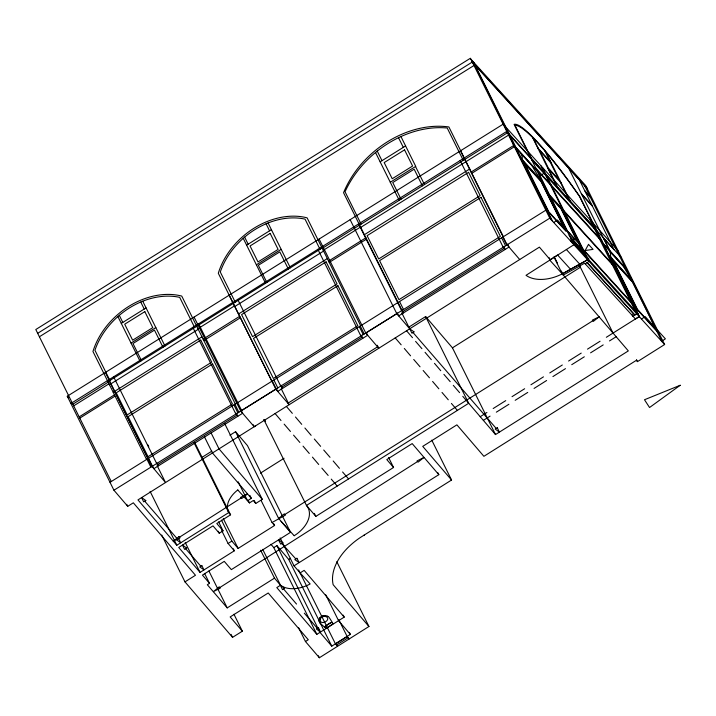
<?xml version="1.0" encoding="UTF-8"?>
<svg xmlns="http://www.w3.org/2000/svg" width="716" height="716" viewBox="0 0 716 716"><rect width="100%" height="100%" fill="white"/><g stroke="black" fill="none" stroke-linecap="round" stroke-linejoin="round"><path stroke-width="1.07" d="M343.215 615.134L344.208 617.129L316.848 634.349L276.797 587.594L280.511 585.24L274.479 578.143L227.214 607.893L207.327 584.721L209.519 583.352L202.44 575.1L224.26 561.362L231.34 569.623L290.517 532.346L278.622 518.429L284.341 513.855L285.442 515.072L272.053 522.528L261.17 500.6M294.24 535.729L296.71 534.038A29.848 18.911 -26.4 0 0 307.594 507.017M70.884 403.493L198.583 323.775L241.632 410.492L240.737 411.074L194.081 317.09L503.142 124.181L617.962 250.546M553.719 222.479L557.46 220.063L574.832 239.171L571.091 241.596M573.928 244.72L575.199 243.905L588.946 259.04L562.275 273.879A34.108 21.605 -26.4 0 1 526.027 275.311L573.928 244.72L514.097 124.351A124.593 17.077 57.1 0 1 580.041 196.927L639.692 317.099M585.214 263.864L589.062 261.376L542.406 167.392M592.571 222.604L639.227 316.588L635.486 319.005L584.605 263.193L563.322 275.034L549.736 260.087L557.585 255.003L570.562 269.288M641.464 319.05L645.206 316.624L665.388 338.838L661.647 341.264M179.528 537.179L241.176 497.933M219.687 587.63L417.589 461.525M249.857 495.356L251.343 498.345L247.575 500.735L237.766 489.95M238.168 481.796L247.575 500.735L249.481 502.927L253.249 500.538L255.737 503.464L262.298 499.365L224.699 423.603M233.335 548.805L234.329 550.801L200.059 572.388L178.731 547.445L213.001 525.857L219.275 533.232L223.043 530.833L218.595 521.866M270.934 544.285L273.798 547.624L276.931 545.646L288.718 559.447L290.553 558.283M276.931 545.646L319.98 632.362L331.768 646.163L350.375 634.412L349.381 632.425M480.212 416.712L486.907 412.479M530.923 384.778L543.471 376.849M549.772 372.92L562.311 364.999M606.336 337.29L639.227 316.588M483.363 420.373L490.057 416.139M534.073 388.43L546.621 380.509M552.922 376.571L565.47 368.65M609.486 340.941L616.181 336.708M298.527 627.565L305.455 641.518L319.372 657.753L368.946 626.5L336.788 561.702M110.013 482.315L545.843 210.191M201.617 457.596L211.9 451.125M287.913 403.242L377.52 346.839M408.648 327.248L425.626 316.562L452.458 347.842L495.508 434.567L628.326 350.903L562.275 273.879L553.915 256.919M194.081 317.09L67.277 396.234L113.933 490.218L127.734 506.328L133.319 502.811L195.477 575.261L184.979 581.875L161.718 535.031M549.136 257.697L550.13 259.684L539.399 247.136L137.964 499.902L176.825 545.252L228.726 512.593L230.579 514.822L216.796 523.494L223.043 530.833M452.458 347.842L580.56 267.149M260.427 473.16L284.082 458.258M284.896 514.464L592.866 320.723M221.477 520.165L231.868 541.099L238.124 548.438L274.577 525.481L273.584 523.494M263.891 419.674L306.439 505.398L315.845 516.397L393.549 467.476L388.6 457.506M280.153 537.931L294.007 565.846L438.819 474.663L437.834 472.667M368.946 626.5L333.155 584.703A57.28 36.283 -26.4 0 1 360.488 537.412L451.554 480.024L422.735 446.372L456.898 424.848L483.891 456.316L636.372 360.318L637.482 361.625L664.618 344.53L585.706 185.569L470.886 59.204M305.455 641.518L308.283 639.746L268.223 592.991L230.167 616.941L242.366 631.199L232.557 637.347L184.979 581.875M298.608 569.918L335.437 643.845L347.135 636.461L349.211 638.932M336.538 645.062L348.182 637.714M568.585 361.034L581.213 353.104M587.487 349.148L600.062 341.255M493.181 408.523L505.747 400.629M512.021 396.664L524.649 388.734M571.744 364.686L584.31 356.792M590.584 352.836L603.212 344.906M496.331 412.174L508.906 404.28M515.18 400.316L527.746 392.422M37.68 333.307L472.3 62.041M39.398 336.762L474.01 65.487M121.273 323.381L146.055 307.907M246.617 245.14L271.4 229.675M380.133 161.834L405.596 145.939M131.037 343.062L155.828 327.588M256.382 264.822L281.173 249.356M390.274 182.267L415.745 166.372L400.942 136.568M107.937 381.673L322.075 248.022M322.245 248.371L507.42 132.791M72.871 404.191L108.179 382.156M73.694 405.856L109.002 383.821M323.229 250.34L360.587 227.026M197.947 328.716L234.508 305.893M360.757 227.366L508.566 135.109M109.459 384.725L198.243 329.306M234.803 306.493L323.587 251.074M364.39 234.696L469.732 168.949M113.182 392.243L201.975 336.824M238.526 314.002L327.319 258.583M203.12 339.133L239.672 316.311M471.244 171.983L513.712 145.473M79.172 416.882L114.479 394.847M328.563 261.089L365.921 237.775M203.836 340.565L240.388 317.752M329.217 262.405L366.574 239.09M471.88 173.263L514.348 146.753M79.789 418.135L115.097 396.1M113.933 490.218L549.798 218.165L664.618 344.53M402.589 311.764L504.189 248.354L503.196 246.358M229.943 435.221L235.573 431.703L247.468 445.629L290.517 532.346M197.688 324.357L506.749 131.44L621.569 257.805M281.236 388.743L289.148 404.692L275.821 389.191L240.737 411.074L254.171 426.7L255.576 425.841M319.112 239.046L365.769 333.03L396.798 313.68L409.686 328.787L401.765 312.838M221.638 530.502L228.073 543.462L231.868 541.099M294.007 565.846L300.094 572.907L304.157 570.375L344.208 617.129M539.694 175.76L544.563 173.057M562.328 273.87L587.612 259.774L540.956 165.79M320.195 623.305L324.312 626.912L332.063 621.998L329.235 617.595A9.362 5.934 -26.4 0 0 327.749 616.288M472.077 61.594L473.545 63.205M474.842 64.646L586.905 187.977M472.471 62.39L473.938 64.001M475.155 65.281L587.218 188.612M584.721 190.644L589.939 196.381M585.321 191.852L590.539 197.589M581.32 193.606L592.06 205.42M581.714 194.403L592.454 206.217M537.6 147.648L550.953 162.344M547.847 168.296L561.201 182.992M530.52 157.439L596.464 230.015M507.134 132.218L508.602 133.838M603.311 237.891L614.042 249.705L579.495 180.119M509.98 135.44L531.183 158.764M531.8 160.017L597.744 232.593M535.854 168.179L601.798 240.764M513.22 144.48L514.688 146.1M515.941 147.451L537.143 170.775M602.988 243.154L625.453 267.882M513.479 144.999L514.947 146.619M516.263 148.096L537.456 171.419M603.481 244.147L625.945 268.876M522.948 160.411L540.455 179.671M611.473 257.885L632.004 280.484M523.718 161.95L541.215 181.211M612.225 259.398L632.756 281.997M549.36 195.396L563.179 210.602M582.099 248.712L634.224 306.081M569.122 235.197L583.594 251.719M570.589 238.168L583.433 252.3L585.124 255.719M638.233 314.163L570.795 239.941L572.254 242.876M566.365 249.472L579.727 264.177M364.077 535.129L364.489 535.586M281.111 521.355L294.169 535.729M281.782 543.453L295.86 558.954M300.094 572.907L310.144 583.97A26.886 17.023 -26.4 0 1 280.582 585.223M335.428 643.845L337.558 646.279M413.007 332.528L496.224 428.454M415.593 341.371L421.903 348.674M443.893 374.352L450.194 381.664M453.3 385.351L459.6 392.654M413.723 359.468L420.05 366.807M423.156 370.494L429.457 377.806M314.324 439.024L320.625 446.337M323.73 450.024L330.031 457.327M284.154 424.14L290.454 431.453M293.551 435.14L299.861 442.443M321.851 468.121L328.152 475.433M144.748 501.209L177.55 539.139M185.65 548.707L200.811 566.213M406.554 330.765L412.497 337.684M395.214 337.907L401.166 344.817M451.42 403.448L457.399 410.393M286.382 406.437L292.334 413.347M342.588 471.978L348.531 478.888M331.257 479.12L337.2 486.03M350.375 634.412L338.561 620.683L325.699 594.763M519.709 259.541L507.089 244.827L460.442 150.843M495.508 434.567L462.787 396.342M438.819 474.663L412.183 443.598L386.801 459.582L393.549 467.476M262.298 499.365L219.006 448.86L211.086 432.911M251.343 498.345L212.464 452.977L204.543 437.029M283.554 588.964L296.531 604.062M304.3 613.173L317.358 628.371M264.115 419.522L265.564 421.214M67.277 396.234L68.736 397.926M425.053 352.326L431.336 359.7M434.487 363.352L440.743 370.7M432.607 381.458L438.863 388.797M442.014 392.449L448.27 399.796M404.316 348.477L410.572 355.816M365.769 333.03L378.773 348.262L377.287 345.273M333.182 460.979L339.438 468.327M304.891 427.998L311.138 435.337M295.484 417.007L301.731 424.346M303.038 446.131L309.294 453.47M312.445 457.13L318.701 464.469M272.053 522.528L274.577 525.481M228.073 543.462L234.329 550.801M275.105 413.544L280.994 420.489M307.62 507L306.466 505.433L468.676 403.287L425.626 316.562M584.712 185.856L629.829 276.698M656.841 331.266L661.987 341.63M603.83 238.473L609.978 250.851M568.764 168.305L609.45 250.278M595.748 229.227L579.316 196.13A126.481 17.336 57.1 0 0 515.01 125.354L531.433 158.442M590.065 219.839L636.712 313.823L632.872 316.311L631.986 314.252M545.905 152.177L570.196 201.106M544.939 151.04L550.058 161.36M560.234 181.927L569.229 200.041M533.25 138.197L538.342 148.472M548.626 169.146L557.621 187.261M532.57 137.517L556.842 186.411M586.905 257.671L588.364 260.606M636.488 359.629L637.482 361.625M561.335 208.571L582.564 251.343M579.378 265.269L613.03 333.056M473.643 62.229L552.555 221.19M472.363 60.824L551.266 219.776M549.798 218.165L470.412 58.247L35.8 329.521L111.266 481.537M554.909 258.091L557.379 263.076M561.344 271.051L563.322 275.034M507.546 244.058L509.031 247.047L398.651 315.908L397.165 312.91M503.366 236.701L448.887 126.956A88.426 67.626 -40.1 0 0 343.546 192.711L401.98 310.422M502.829 237.032L506.785 245.006M463.27 160.348L447.214 128.012A89.634 68.557 -40.1 0 0 345.049 191.772L361.106 224.117M501.603 237.802L505.559 245.776M503.643 246.492L505.129 249.481L503.196 247.253L460.146 160.536M415.522 166.515L424.481 184.558M398.508 137.705L403.305 147.362M422.422 185.847L414.152 169.191L392.762 182.544L401.023 199.2M377.251 151.112L381.995 160.67M375.515 152.517L399.233 200.319M399.546 301.499L403.502 309.473M402.043 309.903L403.529 312.892L401.649 310.637L358.6 223.911M350.142 219.696L396.798 313.68M431.766 440.152L451.554 480.024M366.664 333.289L367.648 335.285L277.727 391.384L276.242 388.394M360.64 325.699L307.092 217.834A67.957 51.973 -40.1 0 0 218.299 273.252L271.847 381.118M360.229 325.959L364.22 333.996M359.253 326.568L363.236 334.605M320.016 249.302L305.034 219.123A66.704 51.015 -40.1 0 0 220.286 272.017L235.269 302.206M361.285 335.303L362.77 338.292L360.918 336.072L317.868 249.347M360.873 335.204L361.857 337.2L281.665 387.249L280.672 385.253M268.079 222.971L290.347 267.829M266.075 223.795L269.565 230.82M288.351 269.073L279.822 251.871L258.324 265.287L266.862 282.489M244.639 237.112L248.148 244.183M243.234 238.33L265.555 283.294M281.093 385.351L282.578 388.34L280.726 386.121L237.676 299.395M273.834 379.883L277.826 387.92M272.223 380.885L276.215 388.922M229.138 295.18L275.821 389.191M314.36 513.408L315.845 516.397M253.187 424.704L254.171 426.7M241.158 410.277L242.643 413.266L153.851 468.685L152.374 465.695M235.295 403.94L181.748 296.075A67.957 51.973 -40.1 0 0 92.955 351.493L146.503 459.359M234.884 404.191L238.875 412.228M233.899 404.809L237.891 412.846M194.671 327.543L179.689 297.355A66.704 51.015 -40.1 0 0 94.942 350.258L109.924 380.438M338.722 619.519L347.135 636.461M236.307 413.32L237.793 416.309L235.886 414.116L192.837 327.391M235.859 413.186L236.853 415.182L157.636 464.648L156.643 462.652M235.573 431.703L278.622 518.429M288.718 559.447L331.768 646.163M254.252 500.475L255.737 503.464M273.798 547.624L316.848 634.349M248.488 500.932L249.481 502.927M142.735 301.203L165.002 346.061M318.378 655.758L319.372 657.753M140.73 302.027L144.22 309.052M163.006 347.305L154.468 330.112L132.979 343.528L141.517 360.721M262.691 549.351L280.511 585.24M260.624 550.228L274.479 578.143M194.949 443.052L230.579 514.822M194.09 442.819L228.726 512.593M223.276 518.536L238.124 548.438M119.295 315.344L122.803 322.424M117.889 316.562L140.211 361.535M218.291 531.236L219.275 533.232M233.953 614.247L242.366 631.199M157.583 463.78L158.576 465.776L156.688 463.52L113.638 376.795M147.738 444.708L148.722 446.703M157.117 465.606L165.53 482.548L151.998 466.456L105.342 372.472M208.911 571.01L227.214 607.893M148.489 458.124L152.481 466.161M108.796 379.838L151.846 466.555M204.57 573.382L209.519 583.352M146.878 459.126L150.87 467.163M231.071 634.358L232.557 637.347M185.22 542.486L200.059 572.388M150.109 491.427L176.825 545.252M126.75 504.332L127.734 506.328M228.744 512.584A26 16.468 -26.4 0 1 237.819 489.932M319.918 617.756A3.58 2.264 -26.4 0 1 323.131 615.715M319.9 617.729A6.238 3.947 -26.4 0 0 319.112 619.635A8.914 5.647 -26.4 0 0 319.175 621.497M320.267 623.287A12.539 7.939 -26.4 0 1 319.246 621.461M323.265 616.583A4.215 2.676 -26.4 0 1 324.876 616.44A5.997 3.795 -26.4 0 1 326.389 616.834A5.272 3.338 -26.4 0 1 327.346 617.657A3.893 2.47 -26.4 0 1 325.762 621.631A3.893 2.47 -26.4 0 1 320.84 621.801A6.999 4.43 -26.4 0 1 320.294 620.611A5.415 3.428 -26.4 0 1 320.267 619.376M323.247 616.557A2.945 1.871 -26.4 0 0 320.849 618.087A4.242 2.685 -26.4 0 0 320.213 619.385M323.095 615.688A6.247 3.956 -26.4 0 1 325.458 615.59M325.476 615.599A9.899 6.265 -26.4 0 1 327.731 616.297M324.867 627.091L326.299 628.209L332.913 623.949C333.235 619.546 325.35 625.999 324.885 627.01M588.498 244.371L585.151 250.537L593.054 249.383L588.498 244.371M247.414 493.942L241.722 498.542L240.674 497.289L247.414 493.942M179.009 536.606L173.236 541.207L180.029 537.823L179.009 536.606M219.132 587.022L213.413 591.595L220.206 588.212L219.132 587.022M423.836 457.533L418.117 462.097L417.043 460.916L423.836 457.533M599.167 316.785L593.367 321.359L592.338 320.142L599.167 316.785M680.2 385.271L649.546 407.52L644.49 399.743L680.2 385.271M414 331.884L411.951 333.209L409.794 328.913L414 331.884M201.805 565.568L199.755 566.893L203.962 569.864L201.805 565.568M282.838 542.773L280.726 544.133L278.497 539.837L282.838 542.773M296.916 558.265L294.804 559.635L299.118 562.534L296.916 558.265M284.556 588.31L282.498 589.644L280.404 585.312L284.556 588.31M144.829 311.639L124.709 324.196L132.648 340.181L152.768 327.624L144.829 311.639M270.174 233.398L250.054 245.964L257.993 261.949L278.112 249.392L270.174 233.398M404.558 149.859L384.188 162.577L392.216 178.749L412.586 166.031L404.558 149.859M468.595 172.332L367.111 235.671L378.675 258.95L480.15 195.611L468.595 172.332M200.74 340.082L116.243 392.824L127.197 414.904L211.694 362.162L200.74 340.082M326.084 261.85L241.587 314.593L252.542 336.663L337.048 283.921L326.084 261.85M212.589 363.952L128.155 416.649L148.042 456.71L232.476 404.012L212.589 363.952M337.934 285.72L253.5 338.417L273.387 378.469L357.821 325.771L337.934 285.72M481.009 197.339L379.578 260.642L398.955 299.673L500.386 236.361L481.009 197.339M145.804 500.52L143.665 501.853L141.598 497.548L145.804 500.52M178.624 538.486L176.548 539.792L180.701 542.8L178.624 538.486M186.679 548.089L184.603 549.387L182.499 545.055L186.679 548.089M497.28 427.774L495.195 429.072L499.383 432.106L497.28 427.774M318.441 627.717L316.356 629.015L320.508 632.022L318.441 627.717M550.362 162.362L539.712 150.637L548.358 168.054L559.008 179.779L550.362 162.362M601.682 241.31L537.456 170.623L549.494 194.877L613.719 265.564L601.682 241.31M532.086 165.826L521.123 153.761A18.661 2.56 57.1 0 1 521.875 158.254L548.644 212.169L566.141 231.429L539.381 177.514A19.234 2.64 57.1 0 1 532.086 165.826M623.672 266.719L609.71 251.361A23.1 3.168 57.1 0 1 610.318 255.567L637.142 309.589L657.673 332.179L630.85 278.157A16.907 2.318 57.1 0 1 623.672 266.719M540.947 181.425L525.007 163.875L548.778 211.766L564.718 229.308L540.947 181.425M632.434 282.032L613.675 261.385L637.482 309.339L656.241 329.986L632.434 282.032M614.391 266.907L564.11 211.569L582.448 248.506L632.72 303.844L614.391 266.907M560.861 208.562L550.774 197.464L567.394 230.937L577.472 242.035L560.861 208.562M634.815 315.049L587.111 262.638L634.815 315.049"/></g></svg>
